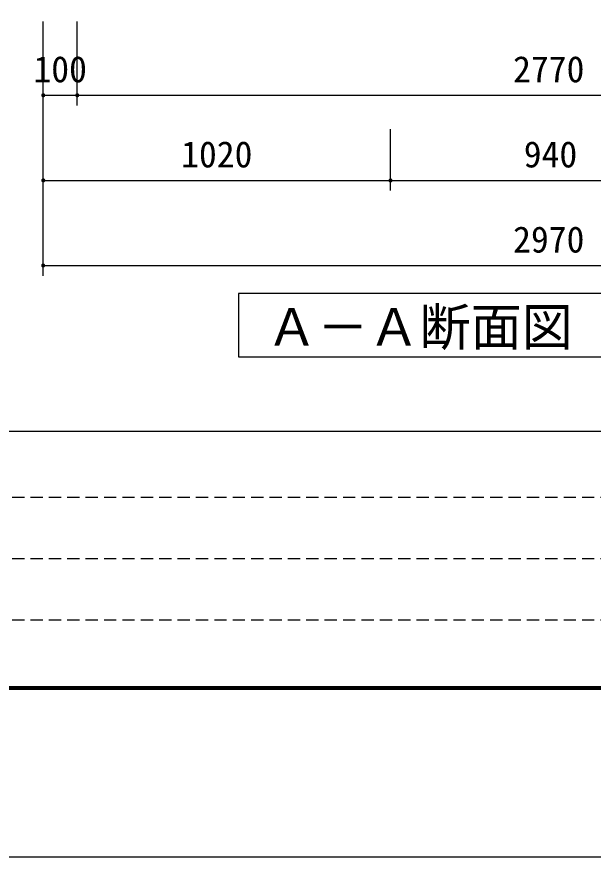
# Model space of a CAD drawing. Units: millimetres, scale not verified. Extents: x -8910 to 8910, y -6308 to 6308.
# Drawn here: x -6478 to -4785, y -6308 to -3840 of the extents above; entities that cross this region are included whole.
import ezdxf
from ezdxf.enums import TextEntityAlignment as Align

# ---------------------------------------------------------------- set-up
doc = ezdxf.new("R2010")
doc.units = ezdxf.units.MM
doc.header["$LTSCALE"] = 30
doc.linetypes.add('DASHED1', pattern=[1.8, 1.2, -0.6])
for name, color, linetype, lineweight in [('0-4_機器', 2, 'Continuous', 25), ('0-5_製作', 5, 'Continuous', 25), ('0-A_図面枠', 7, 'Continuous', 25), ('0-B_Axis_waku', 7, 'Continuous', 25)]:
    doc.layers.add(name, color=color, linetype=linetype, lineweight=lineweight)
doc.styles.add('ＭＳ ゴシック', font='')
doc.styles.get('ＭＳ ゴシック').set_extended_font_data('MS Gothic')

msp = doc.modelspace()

# ---------------------------------------------------------------- linework, layer by layer
at = {"layer": '0-4_機器', "color": 3}
msp.add_lwpolyline([(-3797.3, -4838.44), (-3797.3, -4652.13), (-5826.63, -4652.13), (-5826.63, -4838.44)], close=True, dxfattribs=at)
at = {"layer": '0-5_製作', "color": 2}
for p, q in [((-6400.55, -4100.08), (-6400.55, -3853.36)), ((-6300.55, -4100.08), (-6300.55, -3853.36)), ((-6400.55, -4070.08), (-6300.55, -4070.08)), ((-6400.55, -4350.08), (-6400.55, -4070.08)), ((-6300.55, -4070.08), (-3530.53, -4070.08)), ((-5380.55, -4350.08), (-5380.55, -4170.08)), ((-6400.55, -4320.08), (-5380.55, -4320.08)), ((-6400.55, -4600.08), (-6400.55, -4320.08)), ((-5380.55, -4320.08), (-4440.55, -4320.08)), ((-6400.55, -4570.08), (-3430.53, -4570.08))]:
    msp.add_line(p, q, dxfattribs=at)
at = {"layer": '0-5_製作'}
for points in [[(-6406.54, -4069.7), (-6400.55, -4070.08), (-6406.55, -4070.08)], [(-6406.55, -4070.08), (-6403.1, -4075.51), (-6406.5, -4070.83)], [(-6406.55, -4070.08), (-6402.4, -4075.79), (-6403.1, -4075.51)], [(-6400.55, -4070.08), (-6402.4, -4075.79), (-6406.55, -4070.08)], [(-6406.44, -4068.96), (-6400.55, -4070.08), (-6406.54, -4069.7)], [(-6406.5, -4070.83), (-6403.76, -4075.15), (-6406.36, -4071.57)], [(-6406.5, -4070.83), (-6403.1, -4075.51), (-6403.76, -4075.15)], [(-6406.25, -4068.23), (-6400.55, -4070.08), (-6406.44, -4068.96)], [(-6406.36, -4071.57), (-6404.37, -4074.7), (-6406.13, -4072.29)], [(-6406.36, -4071.57), (-6403.76, -4075.15), (-6404.37, -4074.7)], [(-6405.98, -4067.53), (-6400.55, -4070.08), (-6406.25, -4068.23)], [(-6405.61, -4066.87), (-6400.55, -4070.08), (-6405.98, -4067.53)], [(-6405.17, -4066.26), (-6400.55, -4070.08), (-6405.61, -4066.87)], [(-6404.66, -4065.71), (-6400.55, -4070.08), (-6405.17, -4066.26)], [(-6404.08, -4065.23), (-6400.55, -4070.08), (-6404.66, -4065.71)], [(-6403.44, -4064.82), (-6400.55, -4070.08), (-6404.08, -4065.23)], [(-6403.44, -4064.82), (-6400.55, -4064.08), (-6400.55, -4070.08)], [(-6402.76, -4064.5), (-6400.55, -4064.08), (-6403.44, -4064.82)], [(-6402.04, -4064.27), (-6400.55, -4064.08), (-6402.76, -4064.5)], [(-6400.55, -4070.08), (-6401.67, -4075.97), (-6402.4, -4075.79)], [(-6401.3, -4064.13), (-6400.55, -4064.08), (-6402.04, -4064.27)], [(-6400.55, -4070.08), (-6400.93, -4076.07), (-6401.67, -4075.97)], [(-6400.55, -4070.08), (-6400.55, -4076.08), (-6400.93, -4076.07)], [(-6400.55, -4064.08), (-6394.55, -4070.08), (-6400.55, -4070.08)], [(-6400.17, -4064.09), (-6394.55, -4070.08), (-6400.55, -4064.08)], [(-6400.55, -4070.08), (-6399.8, -4076.03), (-6400.55, -4076.08)], [(-6400.55, -4070.08), (-6399.06, -4075.89), (-6399.8, -4076.03)], [(-6400.55, -4070.08), (-6398.34, -4075.66), (-6399.06, -4075.89)], [(-6400.55, -4070.08), (-6397.66, -4075.34), (-6398.34, -4075.66)], [(-6400.55, -4070.08), (-6397.02, -4074.93), (-6397.66, -4075.34)], [(-6394.55, -4070.08), (-6397.02, -4074.93), (-6400.55, -4070.08)], [(-6399.42, -4064.19), (-6394.55, -4070.08), (-6400.17, -4064.09)], [(-6398.69, -4064.37), (-6394.55, -4070.08), (-6399.42, -4064.19)], [(-6397.99, -4064.65), (-6394.55, -4070.08), (-6398.69, -4064.37)], [(-6397.99, -4064.65), (-6394.6, -4069.33), (-6394.55, -4070.08)], [(-6397.33, -4065.01), (-6394.6, -4069.33), (-6397.99, -4064.65)], [(-6397.33, -4065.01), (-6394.74, -4068.59), (-6394.6, -4069.33)], [(-6396.72, -4065.46), (-6394.74, -4068.59), (-6397.33, -4065.01)], [(-6394.55, -4070.08), (-6396.44, -4074.45), (-6397.02, -4074.93)], [(-6396.72, -4065.46), (-6394.97, -4067.87), (-6394.74, -4068.59)], [(-6396.17, -4065.97), (-6394.97, -4067.87), (-6396.72, -4065.46)], [(-6394.55, -4070.08), (-6395.93, -4073.91), (-6396.44, -4074.45)], [(-6396.17, -4065.97), (-6395.29, -4067.19), (-6394.97, -4067.87)], [(-6395.69, -4066.55), (-6395.29, -4067.19), (-6396.17, -4065.97)], [(-6394.55, -4070.08), (-6395.48, -4073.3), (-6395.93, -4073.91)], [(-6394.55, -4070.08), (-6395.12, -4072.64), (-6395.48, -4073.3)], [(-6394.55, -4070.08), (-6394.84, -4071.93), (-6395.12, -4072.64)], [(-6394.55, -4070.08), (-6394.65, -4071.2), (-6394.84, -4071.93)], [(-6394.55, -4070.08), (-6394.56, -4070.46), (-6394.65, -4071.2)], [(-6306.54, -4069.7), (-6300.55, -4070.08), (-6306.55, -4070.08)], [(-6306.55, -4070.08), (-6303.1, -4075.51), (-6306.5, -4070.83)], [(-6306.55, -4070.08), (-6302.4, -4075.79), (-6303.1, -4075.51)], [(-6300.55, -4070.08), (-6302.4, -4075.79), (-6306.55, -4070.08)], [(-6306.44, -4068.96), (-6300.55, -4070.08), (-6306.54, -4069.7)], [(-6306.5, -4070.83), (-6303.76, -4075.15), (-6306.36, -4071.57)], [(-6306.5, -4070.83), (-6303.1, -4075.51), (-6303.76, -4075.15)], [(-6306.25, -4068.23), (-6300.55, -4070.08), (-6306.44, -4068.96)], [(-6306.36, -4071.57), (-6304.37, -4074.7), (-6306.13, -4072.29)], [(-6306.36, -4071.57), (-6303.76, -4075.15), (-6304.37, -4074.7)], [(-6305.98, -4067.53), (-6300.55, -4070.08), (-6306.25, -4068.23)], [(-6305.61, -4066.87), (-6300.55, -4070.08), (-6305.98, -4067.53)], [(-6305.17, -4066.26), (-6300.55, -4070.08), (-6305.61, -4066.87)], [(-6304.66, -4065.71), (-6300.55, -4070.08), (-6305.17, -4066.26)], [(-6304.07, -4065.23), (-6300.55, -4070.08), (-6304.66, -4065.71)], [(-6303.44, -4064.82), (-6300.55, -4070.08), (-6304.07, -4065.23)], [(-6303.44, -4064.82), (-6300.55, -4064.08), (-6300.55, -4070.08)], [(-6302.76, -4064.5), (-6300.55, -4064.08), (-6303.44, -4064.82)], [(-6302.04, -4064.27), (-6300.55, -4064.08), (-6302.76, -4064.5)], [(-6300.55, -4070.08), (-6301.67, -4075.97), (-6302.4, -4075.79)], [(-6301.3, -4064.13), (-6300.55, -4064.08), (-6302.04, -4064.27)], [(-6300.55, -4070.08), (-6300.92, -4076.07), (-6301.67, -4075.97)], [(-6300.55, -4070.08), (-6300.55, -4076.08), (-6300.92, -4076.07)], [(-6300.55, -4064.08), (-6294.55, -4070.08), (-6300.55, -4070.08)], [(-6300.17, -4064.09), (-6294.55, -4070.08), (-6300.55, -4064.08)], [(-6300.55, -4070.08), (-6299.8, -4076.03), (-6300.55, -4076.08)], [(-6300.55, -4070.08), (-6299.06, -4075.89), (-6299.8, -4076.03)], [(-6300.55, -4070.08), (-6298.34, -4075.66), (-6299.06, -4075.89)], [(-6300.55, -4070.08), (-6297.66, -4075.34), (-6298.34, -4075.66)], [(-6300.55, -4070.08), (-6297.02, -4074.93), (-6297.66, -4075.34)], [(-6294.55, -4070.08), (-6297.02, -4074.93), (-6300.55, -4070.08)], [(-6299.42, -4064.19), (-6294.55, -4070.08), (-6300.17, -4064.09)], [(-6298.69, -4064.37), (-6294.55, -4070.08), (-6299.42, -4064.19)], [(-6297.99, -4064.65), (-6294.55, -4070.08), (-6298.69, -4064.37)], [(-6297.99, -4064.65), (-6294.6, -4069.33), (-6294.55, -4070.08)], [(-6297.33, -4065.01), (-6294.6, -4069.33), (-6297.99, -4064.65)], [(-6297.33, -4065.01), (-6294.74, -4068.59), (-6294.6, -4069.33)], [(-6296.72, -4065.46), (-6294.74, -4068.59), (-6297.33, -4065.01)], [(-6294.55, -4070.08), (-6296.44, -4074.45), (-6297.02, -4074.93)], [(-6296.72, -4065.46), (-6294.97, -4067.87), (-6294.74, -4068.59)], [(-6296.17, -4065.97), (-6294.97, -4067.87), (-6296.72, -4065.46)], [(-6294.55, -4070.08), (-6295.93, -4073.91), (-6296.44, -4074.45)], [(-6296.17, -4065.97), (-6295.29, -4067.19), (-6294.97, -4067.87)], [(-6295.69, -4066.55), (-6295.29, -4067.19), (-6296.17, -4065.97)], [(-6294.55, -4070.08), (-6295.48, -4073.3), (-6295.93, -4073.91)], [(-6294.55, -4070.08), (-6295.12, -4072.64), (-6295.48, -4073.3)], [(-6294.55, -4070.08), (-6294.84, -4071.93), (-6295.12, -4072.64)], [(-6294.55, -4070.08), (-6294.65, -4071.2), (-6294.84, -4071.93)], [(-6294.55, -4070.08), (-6294.56, -4070.46), (-6294.65, -4071.2)], [(-6406.13, -4072.29), (-6404.92, -4074.19), (-6405.81, -4072.97)], [(-6406.13, -4072.29), (-6404.37, -4074.7), (-6404.92, -4074.19)], [(-6405.81, -4072.97), (-6404.92, -4074.19), (-6405.4, -4073.61)], [(-6306.13, -4072.29), (-6304.92, -4074.19), (-6305.81, -4072.97)], [(-6306.13, -4072.29), (-6304.37, -4074.7), (-6304.92, -4074.19)], [(-6305.81, -4072.97), (-6304.92, -4074.19), (-6305.4, -4073.61)], [(-6406.25, -4318.23), (-6400.55, -4320.08), (-6406.44, -4318.96)], [(-6405.98, -4317.53), (-6400.55, -4320.08), (-6406.25, -4318.23)], [(-6405.61, -4316.87), (-6400.55, -4320.08), (-6405.98, -4317.53)], [(-6405.17, -4316.26), (-6400.55, -4320.08), (-6405.61, -4316.87)], [(-6404.66, -4315.71), (-6400.55, -4320.08), (-6405.17, -4316.26)], [(-6404.08, -4315.23), (-6400.55, -4320.08), (-6404.66, -4315.71)], [(-6403.44, -4314.82), (-6400.55, -4320.08), (-6404.08, -4315.23)], [(-6403.44, -4314.82), (-6400.55, -4314.08), (-6400.55, -4320.08)], [(-6402.76, -4314.5), (-6400.55, -4314.08), (-6403.44, -4314.82)], [(-6402.04, -4314.27), (-6400.55, -4314.08), (-6402.76, -4314.5)], [(-6401.3, -4314.13), (-6400.55, -4314.08), (-6402.04, -4314.27)], [(-6400.55, -4314.08), (-6394.55, -4320.08), (-6400.55, -4320.08)], [(-6400.17, -4314.09), (-6394.55, -4320.08), (-6400.55, -4314.08)], [(-6399.42, -4314.19), (-6394.55, -4320.08), (-6400.17, -4314.09)], [(-6398.69, -4314.37), (-6394.55, -4320.08), (-6399.42, -4314.19)], [(-6397.99, -4314.65), (-6394.55, -4320.08), (-6398.69, -4314.37)], [(-6397.99, -4314.65), (-6394.6, -4319.33), (-6394.55, -4320.08)], [(-6397.33, -4315.01), (-6394.6, -4319.33), (-6397.99, -4314.65)], [(-6397.33, -4315.01), (-6394.74, -4318.59), (-6394.6, -4319.33)], [(-6396.72, -4315.46), (-6394.74, -4318.59), (-6397.33, -4315.01)], [(-6396.72, -4315.46), (-6394.97, -4317.87), (-6394.74, -4318.59)], [(-6396.17, -4315.97), (-6394.97, -4317.87), (-6396.72, -4315.46)], [(-6396.17, -4315.97), (-6395.29, -4317.19), (-6394.97, -4317.87)], [(-6395.69, -4316.55), (-6395.29, -4317.19), (-6396.17, -4315.97)], [(-5386.25, -4318.23), (-5380.55, -4320.08), (-5386.44, -4318.96)], [(-5385.98, -4317.53), (-5380.55, -4320.08), (-5386.25, -4318.23)], [(-5385.61, -4316.87), (-5380.55, -4320.08), (-5385.98, -4317.53)], [(-5385.17, -4316.26), (-5380.55, -4320.08), (-5385.61, -4316.87)], [(-5384.66, -4315.71), (-5380.55, -4320.08), (-5385.17, -4316.26)], [(-5384.08, -4315.23), (-5380.55, -4320.08), (-5384.66, -4315.71)], [(-5384.08, -4315.23), (-5380.55, -4314.08), (-5380.55, -4320.08)], [(-5383.44, -4314.82), (-5380.55, -4314.08), (-5384.08, -4315.23)], [(-5382.76, -4314.5), (-5380.55, -4314.08), (-5383.44, -4314.82)], [(-5382.04, -4314.27), (-5380.55, -4314.08), (-5382.76, -4314.5)], [(-5381.3, -4314.13), (-5380.55, -4314.08), (-5382.04, -4314.27)], [(-5380.55, -4314.08), (-5374.55, -4320.08), (-5380.55, -4320.08)], [(-5380.17, -4314.09), (-5374.55, -4320.08), (-5380.55, -4314.08)], [(-5379.42, -4314.19), (-5374.55, -4320.08), (-5380.17, -4314.09)], [(-5378.69, -4314.37), (-5374.55, -4320.08), (-5379.42, -4314.19)], [(-5378.69, -4314.37), (-5374.6, -4319.33), (-5374.55, -4320.08)], [(-5377.99, -4314.65), (-5374.6, -4319.33), (-5378.69, -4314.37)], [(-5377.99, -4314.65), (-5374.74, -4318.59), (-5374.6, -4319.33)], [(-5377.33, -4315.01), (-5374.74, -4318.59), (-5377.99, -4314.65)], [(-5377.33, -4315.01), (-5374.97, -4317.87), (-5374.74, -4318.59)], [(-5376.72, -4315.46), (-5374.97, -4317.87), (-5377.33, -4315.01)], [(-5376.72, -4315.46), (-5375.29, -4317.19), (-5374.97, -4317.87)], [(-5376.17, -4315.97), (-5375.29, -4317.19), (-5376.72, -4315.46)], [(-5376.17, -4315.97), (-5375.69, -4316.55), (-5375.29, -4317.19)], [(-6406.54, -4319.7), (-6400.55, -4320.08), (-6406.55, -4320.08)], [(-6406.55, -4320.08), (-6403.1, -4325.51), (-6406.5, -4320.83)], [(-6406.55, -4320.08), (-6402.4, -4325.79), (-6403.1, -4325.51)], [(-6400.55, -4320.08), (-6402.4, -4325.79), (-6406.55, -4320.08)], [(-6406.44, -4318.96), (-6400.55, -4320.08), (-6406.54, -4319.7)], [(-6406.5, -4320.83), (-6403.76, -4325.15), (-6406.36, -4321.57)], [(-6406.5, -4320.83), (-6403.1, -4325.51), (-6403.76, -4325.15)], [(-6406.36, -4321.57), (-6404.37, -4324.7), (-6406.13, -4322.29)], [(-6406.36, -4321.57), (-6403.76, -4325.15), (-6404.37, -4324.7)], [(-6406.13, -4322.29), (-6404.92, -4324.19), (-6405.81, -4322.97)], [(-6406.13, -4322.29), (-6404.37, -4324.7), (-6404.92, -4324.19)], [(-6405.81, -4322.97), (-6404.92, -4324.19), (-6405.4, -4323.61)], [(-6400.55, -4320.08), (-6401.67, -4325.97), (-6402.4, -4325.79)], [(-6400.55, -4320.08), (-6400.93, -4326.07), (-6401.67, -4325.97)], [(-6400.55, -4320.08), (-6400.55, -4326.08), (-6400.93, -4326.07)], [(-6400.55, -4320.08), (-6399.8, -4326.03), (-6400.55, -4326.08)], [(-6400.55, -4320.08), (-6399.06, -4325.89), (-6399.8, -4326.03)], [(-6400.55, -4320.08), (-6398.34, -4325.66), (-6399.06, -4325.89)], [(-6400.55, -4320.08), (-6397.66, -4325.34), (-6398.34, -4325.66)], [(-6400.55, -4320.08), (-6397.02, -4324.93), (-6397.66, -4325.34)], [(-6394.55, -4320.08), (-6397.02, -4324.93), (-6400.55, -4320.08)], [(-6394.55, -4320.08), (-6396.44, -4324.45), (-6397.02, -4324.93)], [(-6394.55, -4320.08), (-6395.93, -4323.91), (-6396.44, -4324.45)], [(-6394.55, -4320.08), (-6395.48, -4323.3), (-6395.93, -4323.91)], [(-6394.55, -4320.08), (-6395.12, -4322.64), (-6395.48, -4323.3)], [(-6394.55, -4320.08), (-6394.84, -4321.93), (-6395.12, -4322.64)], [(-6394.55, -4320.08), (-6394.65, -4321.2), (-6394.84, -4321.93)], [(-6394.55, -4320.08), (-6394.56, -4320.46), (-6394.65, -4321.2)], [(-5386.54, -4319.7), (-5380.55, -4320.08), (-5386.55, -4320.08)], [(-5386.55, -4320.08), (-5382.4, -4325.79), (-5386.5, -4320.83)], [(-5386.55, -4320.08), (-5381.67, -4325.97), (-5382.4, -4325.79)], [(-5380.55, -4320.08), (-5381.67, -4325.97), (-5386.55, -4320.08)], [(-5386.44, -4318.96), (-5380.55, -4320.08), (-5386.54, -4319.7)], [(-5386.5, -4320.83), (-5383.1, -4325.51), (-5386.36, -4321.57)], [(-5386.5, -4320.83), (-5382.4, -4325.79), (-5383.1, -4325.51)], [(-5386.36, -4321.57), (-5383.76, -4325.15), (-5386.13, -4322.29)], [(-5386.36, -4321.57), (-5383.1, -4325.51), (-5383.76, -4325.15)], [(-5386.13, -4322.29), (-5384.37, -4324.7), (-5385.81, -4322.97)], [(-5386.13, -4322.29), (-5383.76, -4325.15), (-5384.37, -4324.7)], [(-5385.81, -4322.97), (-5384.92, -4324.19), (-5385.4, -4323.61)], [(-5385.81, -4322.97), (-5384.37, -4324.7), (-5384.92, -4324.19)], [(-5380.55, -4320.08), (-5380.93, -4326.07), (-5381.67, -4325.97)], [(-5380.55, -4320.08), (-5380.55, -4326.08), (-5380.93, -4326.07)], [(-5380.55, -4320.08), (-5379.8, -4326.03), (-5380.55, -4326.08)], [(-5380.55, -4320.08), (-5379.06, -4325.89), (-5379.8, -4326.03)], [(-5380.55, -4320.08), (-5378.34, -4325.66), (-5379.06, -4325.89)], [(-5380.55, -4320.08), (-5377.66, -4325.34), (-5378.34, -4325.66)], [(-5380.55, -4320.08), (-5377.02, -4324.93), (-5377.66, -4325.34)], [(-5380.55, -4320.08), (-5376.44, -4324.45), (-5377.02, -4324.93)], [(-5374.55, -4320.08), (-5376.44, -4324.45), (-5380.55, -4320.08)], [(-5374.55, -4320.08), (-5375.93, -4323.91), (-5376.44, -4324.45)], [(-5374.55, -4320.08), (-5375.48, -4323.3), (-5375.93, -4323.91)], [(-5374.55, -4320.08), (-5375.12, -4322.64), (-5375.48, -4323.3)], [(-5374.55, -4320.08), (-5374.84, -4321.93), (-5375.12, -4322.64)], [(-5374.55, -4320.08), (-5374.65, -4321.2), (-5374.84, -4321.93)], [(-5374.55, -4320.08), (-5374.56, -4320.46), (-5374.65, -4321.2)], [(-6404.08, -4565.23), (-6400.55, -4570.08), (-6404.66, -4565.71)], [(-6403.44, -4564.82), (-6400.55, -4570.08), (-6404.08, -4565.23)], [(-6403.44, -4564.82), (-6400.55, -4564.08), (-6400.55, -4570.08)], [(-6402.76, -4564.5), (-6400.55, -4564.08), (-6403.44, -4564.82)], [(-6402.04, -4564.27), (-6400.55, -4564.08), (-6402.76, -4564.5)], [(-6401.3, -4564.13), (-6400.55, -4564.08), (-6402.04, -4564.27)], [(-6400.55, -4564.08), (-6394.55, -4570.08), (-6400.55, -4570.08)], [(-6400.17, -4564.09), (-6394.55, -4570.08), (-6400.55, -4564.08)], [(-6399.42, -4564.19), (-6394.55, -4570.08), (-6400.17, -4564.09)], [(-6398.69, -4564.37), (-6394.55, -4570.08), (-6399.42, -4564.19)], [(-6397.99, -4564.65), (-6394.55, -4570.08), (-6398.69, -4564.37)], [(-6397.99, -4564.65), (-6394.6, -4569.33), (-6394.55, -4570.08)], [(-6397.33, -4565.01), (-6394.6, -4569.33), (-6397.99, -4564.65)], [(-6397.33, -4565.01), (-6394.74, -4568.59), (-6394.6, -4569.33)], [(-6396.72, -4565.46), (-6394.74, -4568.59), (-6397.33, -4565.01)], [(-6396.72, -4565.46), (-6394.97, -4567.87), (-6394.74, -4568.59)], [(-6396.17, -4565.97), (-6394.97, -4567.87), (-6396.72, -4565.46)], [(-6406.54, -4569.7), (-6400.55, -4570.08), (-6406.55, -4570.08)], [(-6406.55, -4570.08), (-6403.1, -4575.51), (-6406.5, -4570.83)], [(-6406.55, -4570.08), (-6402.4, -4575.79), (-6403.1, -4575.51)], [(-6400.55, -4570.08), (-6402.4, -4575.79), (-6406.55, -4570.08)], [(-6406.44, -4568.96), (-6400.55, -4570.08), (-6406.54, -4569.7)], [(-6406.5, -4570.83), (-6403.76, -4575.15), (-6406.36, -4571.57)], [(-6406.5, -4570.83), (-6403.1, -4575.51), (-6403.76, -4575.15)], [(-6406.25, -4568.23), (-6400.55, -4570.08), (-6406.44, -4568.96)], [(-6406.36, -4571.57), (-6404.37, -4574.7), (-6406.13, -4572.29)], [(-6406.36, -4571.57), (-6403.76, -4575.15), (-6404.37, -4574.7)], [(-6405.98, -4567.53), (-6400.55, -4570.08), (-6406.25, -4568.23)], [(-6406.13, -4572.29), (-6404.92, -4574.19), (-6405.81, -4572.97)], [(-6406.13, -4572.29), (-6404.37, -4574.7), (-6404.92, -4574.19)], [(-6405.61, -4566.87), (-6400.55, -4570.08), (-6405.98, -4567.53)], [(-6405.81, -4572.97), (-6404.92, -4574.19), (-6405.4, -4573.61)], [(-6405.17, -4566.26), (-6400.55, -4570.08), (-6405.61, -4566.87)], [(-6404.66, -4565.71), (-6400.55, -4570.08), (-6405.17, -4566.26)], [(-6400.55, -4570.08), (-6401.67, -4575.97), (-6402.4, -4575.79)], [(-6400.55, -4570.08), (-6400.93, -4576.07), (-6401.67, -4575.97)], [(-6400.55, -4570.08), (-6400.55, -4576.08), (-6400.93, -4576.07)], [(-6400.55, -4570.08), (-6399.8, -4576.03), (-6400.55, -4576.08)], [(-6400.55, -4570.08), (-6399.06, -4575.89), (-6399.8, -4576.03)], [(-6400.55, -4570.08), (-6398.34, -4575.66), (-6399.06, -4575.89)], [(-6400.55, -4570.08), (-6397.66, -4575.34), (-6398.34, -4575.66)], [(-6400.55, -4570.08), (-6397.02, -4574.93), (-6397.66, -4575.34)], [(-6394.55, -4570.08), (-6397.02, -4574.93), (-6400.55, -4570.08)], [(-6394.55, -4570.08), (-6396.44, -4574.45), (-6397.02, -4574.93)], [(-6394.55, -4570.08), (-6395.93, -4573.91), (-6396.44, -4574.45)], [(-6396.17, -4565.97), (-6395.29, -4567.19), (-6394.97, -4567.87)], [(-6395.69, -4566.55), (-6395.29, -4567.19), (-6396.17, -4565.97)], [(-6394.55, -4570.08), (-6395.48, -4573.3), (-6395.93, -4573.91)], [(-6394.55, -4570.08), (-6395.12, -4572.64), (-6395.48, -4573.3)], [(-6394.55, -4570.08), (-6394.84, -4571.93), (-6395.12, -4572.64)], [(-6394.55, -4570.08), (-6394.65, -4571.2), (-6394.84, -4571.93)], [(-6394.55, -4570.08), (-6394.56, -4570.46), (-6394.65, -4571.2)]]:
    msp.add_solid(points, dxfattribs=at)
at = {"layer": '0-A_図面枠'}
msp.add_lwpolyline([(-8910, -6307.5), (-8910, 6307.5), (8910, 6307.5), (8910, -6307.5)], close=True, dxfattribs=at)
at = {"layer": '0-B_Axis_waku'}
for p, q in [((-7770, -5056.5), (8400, -5056.5)), ((8408.4, -5814.9), (-7778.4, -5814.9)), ((8407.8, -5814.3), (-7777.8, -5814.3)), ((8407.2, -5813.7), (-7777.2, -5813.7)), ((8406.6, -5813.1), (-7776.6, -5813.1)), ((8406, -5812.5), (-7776, -5812.5)), ((8405.4, -5811.9), (-7775.4, -5811.9)), ((8404.8, -5811.3), (-7774.8, -5811.3)), ((8404.2, -5810.7), (-7774.2, -5810.7)), ((8403.6, -5810.1), (-7773.6, -5810.1)), ((8403, -5809.5), (-7773, -5809.5)), ((8402.4, -5808.9), (-7772.4, -5808.9)), ((8401.8, -5808.3), (-7771.8, -5808.3)), ((8401.2, -5807.7), (-7771.2, -5807.7)), ((8400.6, -5807.1), (-7770.6, -5807.1)), ((-7770, -5806.5), (8400, -5806.5))]:
    msp.add_line(p, q, dxfattribs=at)
at = {"layer": '0-B_Axis_waku', "linetype": 'DASHED1'}
for p, q in [((240, -5251.5), (-7770, -5251.5)), ((240, -5431.5), (-7770, -5431.5)), ((240, -5611.5), (-7770, -5611.5))]:
    msp.add_line(p, q, dxfattribs=at)

# ---------------------------------------------------------------- texts
at = {"layer": '0-4_機器', "color": 4, "style": 'ＭＳ ゴシック'}
msp.add_text('Ａ－Ａ断面図', height=110, dxfattribs=at).set_placement((-5745.39, -4838.41), align=Align.BOTTOM_LEFT)
at = {"layer": '0-5_製作', "color": 4, "style": 'ＭＳ ゴシック'}
for s, p in [('100', (-6429.3, -4055.08)), ('2770', (-5020.54, -4055.08)), ('1020', (-5995.55, -4305.08)), ('940', (-4989.3, -4305.08)), ('2970', (-5020.54, -4555.08))]:
    msp.add_text(s, height=76.98, dxfattribs=at).set_placement(p, align=Align.BOTTOM_LEFT)

doc.saveas('drawing.dxf')
